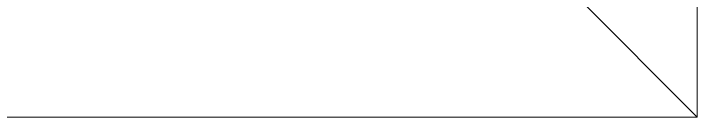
# Model space of a CAD drawing. Header units: millimetres. Extents: x -515342 to 330399, y -224905 to 507333.
# Drawn here: x -318748 to -318151, y -44051 to -43960 of the extents above; entities that cross this region are included whole.
import ezdxf

# ---------------------------------------------------------------- set-up
doc = ezdxf.new("R2010")
doc.units = ezdxf.units.MM
doc.layers.get('0').update_dxf_attribs({"lineweight": 0})
doc.layers.add('Ограждение', color=7, linetype='Continuous', lineweight=0)

# ---------------------------------------------------------------- blocks, each defined once
blk = doc.blocks.new('Ограждение - Ограждение-10130669-О_АР_П_1_0_000_План 1 этажа')
at = {"layer": 'Ограждение'}
for p, q in [((56031, -7881), (55898, -7748)), ((55898, -7748), (55898, -8452)), ((56602, -7748), (55898, -7748)), ((56602, -7748), (56469, -7881)), ((56602, -7748), (56602, -8452)), ((56031, -8319), (55898, -8452)), ((56469, -8319), (56602, -8452)), ((56602, -8452), (55898, -8452))]:
    blk.add_line(p, q, dxfattribs=at)
blk = doc.blocks.new('СД_Люблино_Фасады_rvt-1-О_АР_П_1_0_000_План 1 этажа')
at = {"layer": 'Ограждение', "lineweight": 9}
blk.add_blockref('Ограждение - Ограждение-10130669-О_АР_П_1_0_000_План 1 этажа', (0, 0), dxfattribs=at)

msp = doc.modelspace()

# ---------------------------------------------------------------- block references
msp.add_blockref('СД_Люблино_Фасады_rvt-1-О_АР_П_1_0_000_План 1 этажа', (-374753.1427, -35598.5295))

doc.saveas('drawing.dxf')
